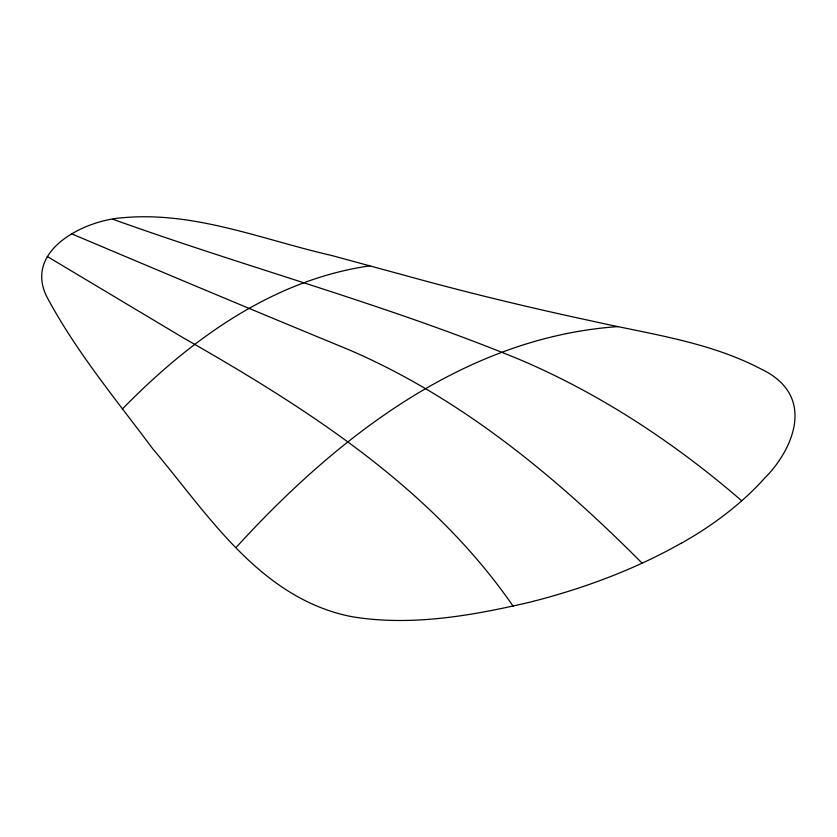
<?xml version="1.0" encoding="UTF-8"?>
<svg xmlns="http://www.w3.org/2000/svg" width="837" height="837" viewBox="0 0 837 837"><rect width="100%" height="100%" fill="white"/><g stroke="black" fill="none" stroke-linecap="round" stroke-linejoin="round"><path stroke-width="1.26" d="M236.275 547.272C336.275 437.72 464.734 337.102 618.25 326.587M122.359 409.011C189.507 340.293 272.475 279.746 369.839 265.852M681.517 543.213L694.94 535.261A445.65 257.294 0 0 0 764.882 477.885C788.172 454.732 809.107 412.819 782.7 384.319A86.002 49.655 0 0 0 761.429 369.211C708.782 341.517 648.863 333.984 591.581 320.948C529.518 307.65 467.778 292.793 406.604 275.865L331.264 255.39C262.912 239.8 194.466 211.112 123.07 217.725C83.69 220.079 21.155 251.613 48.347 299.615C77.307 353.026 116.469 400.17 152.7 448.726C205.703 511.512 254.605 589.959 338.284 613.511A117.4 67.776 0 0 0 352.984 616.89C413.206 626.547 474.548 615.195 533.221 601.405M112.995 219.273C248.882 268.217 389.059 305.379 522.56 360.757C602.619 395.294 675.919 443.882 741.76 500.819M71.564 233.795C163.518 272.632 255.526 311.322 347.826 349.301C460.57 397.439 556.417 477.038 642.178 563.238M47.196 256.457L182.832 337.562C306.415 408.111 430.752 486.988 513.144 606.197M681.339 543.108A500.693 289.079 0 0 1 533.169 601.332"/></g></svg>
